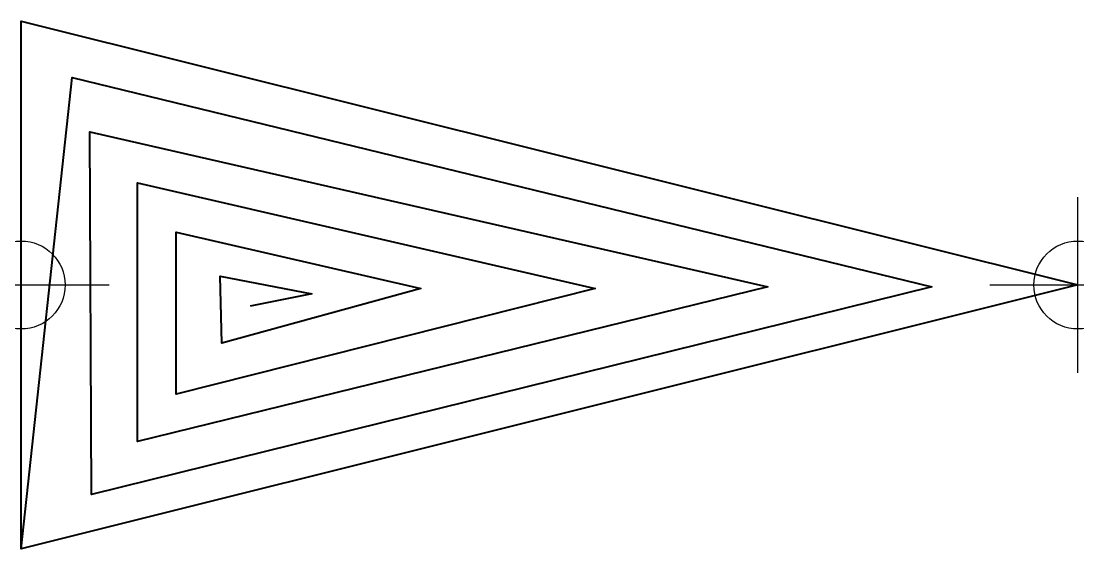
# Model space of a CAD drawing. Header units: millimetres. Extents: x 0 to 0.006, y 0 to 0.003.
import ezdxf

# ---------------------------------------------------------------- set-up
doc = ezdxf.new("R2010")
doc.units = ezdxf.units.MM
doc.header["$PDMODE"] = 34
doc.header["$PDSIZE"] = 0.0005
doc.layers.add('Level 3', color=9, linetype='Continuous', lineweight=0, true_color=0xc8c8c8)

# ---------------------------------------------------------------- blocks, each defined once
blk = doc.blocks.new('00001A13')
at = {"layer": 'Level 3', "color": 131, "linetype": 'Continuous', "lineweight": 40, "true_color": 0x50f0ff, "flags": 128}
blk.add_lwpolyline([(-0.006, -0.0015), (-0.006, 0.0015), (0, 0), (-0.006, -0.0015), (-0.00571, 0.00118), (-0.00083, -0.00001), (-0.0056, -0.00119), (-0.00561, 0.00087), (-0.00176, -0.00001), (-0.00534, -0.00089), (-0.00534, 0.00058), (-0.00274, -0.00002), (-0.00512, -0.00062), (-0.00512, 0.0003), (-0.00373, -0.00002), (-0.00486, -0.00033), (-0.00487, 0.00005), (-0.00435, -0.00005), (-0.0047, -0.00012)], dxfattribs=at)

msp = doc.modelspace()

# ---------------------------------------------------------------- linework, layer by layer
for p in [(0, 0.0015), (0.006, 0.0015)]:
    msp.add_point(p)

# ---------------------------------------------------------------- block references
at = {"color": 9, "linetype": 'Continuous', "lineweight": 0, "true_color": 0xc8c8c8}
msp.add_blockref('00001A13', (0.006, 0.0015), dxfattribs=at)

doc.saveas('drawing.dxf')
